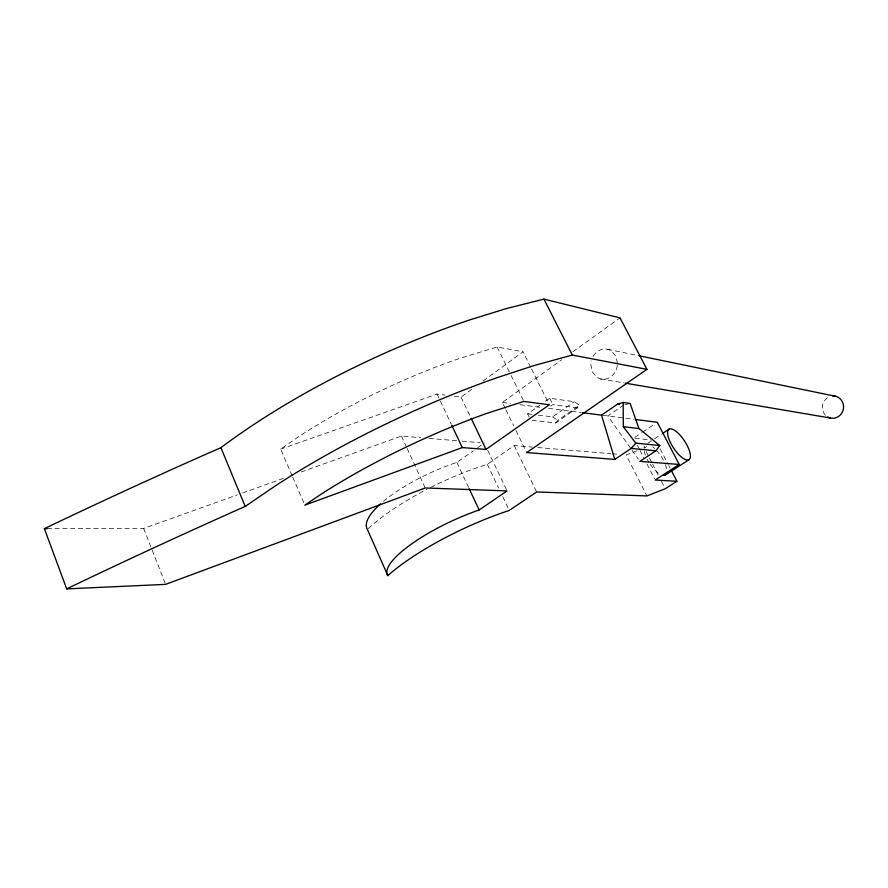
<?xml version="1.0" encoding="UTF-8"?>
<svg xmlns="http://www.w3.org/2000/svg" width="888" height="888" viewBox="0 0 888 888"><rect width="100%" height="100%" fill="white"/><g stroke="black" fill="none" stroke-linecap="round" stroke-linejoin="round"><path stroke-width="0.67" stroke-dasharray="4.44 3.33" d="M617.238 365.312L617.005 367.41A15.251 13.253 -78.8 0 1 597.358 377.578L592.474 372.072L590.842 364.824A15.251 13.253 -78.8 0 1 591.319 360.894M532.012 420.302L555.677 422.966L577.322 407.903L579.464 405.261L574.303 401.698L549.672 398.257L544.155 402.164M555.677 422.966L557.819 420.335L579.464 405.261M454.379 396.303L461.05 397.158L473.226 388.234M483.183 380.941L523.021 351.77L530.98 367.799M505.316 408.558L502.342 402.442L561.738 359.762M572.949 351.704L620.024 317.882M383.361 501.398A80.331 24.02 -24.8 0 1 456.854 462.415L473.282 450.793M477.666 447.685L484.238 443.034M529.159 417.005L527.616 413.864L539.749 405.283M550.604 406.138L552.824 404.584L577.322 407.903M538.15 415.118L552.636 416.849L574.303 401.698M430.713 487.423A114.175 32.545 -24.9 0 1 487.334 464.324L514.196 445.554L532.156 447.075M292.208 475.857L280.697 449.106L297.447 437.484A247.53 79.398 -24.7 0 1 459.54 358.452L497.125 346.975L523.021 351.77M623.731 405.05L607.847 415.95L631.279 449.195M634.82 437.351L641.558 432.833M642.69 432.079L655.055 423.798M647.896 443.245L653.479 439.527M654.6 438.783L661.305 434.321M644.355 448.029L646.642 446.509M637.062 450.804L626.107 454.978L646.93 495.926M47.153 528.671L143.667 528.427L237.407 494.849M242.613 492.973L284.271 478.055M301.199 471.994L401.443 436.075L420.757 437.695M280.697 449.106L437.051 394.083L445.055 395.105M625.019 404.728L628.859 403.774M429.037 438.395L456.632 440.714M462.16 441.181L480.097 442.69M537.684 447.53L610.911 453.69M612.287 453.812L617.815 454.279M634.987 438.25L650.593 439.893M527.616 413.864L532.878 414.485M502.342 402.442L510.489 403.485M520.002 404.706L541.747 407.481M548.54 408.358L581.152 412.531M602.797 415.295L633.943 419.291M600.543 378.943L623.787 382.894M607.658 349.295L638.872 355.733M552.636 416.849L557.819 420.335M825.385 415.207L823.664 412.842L822.321 407.503A11.189 10.589 -72.1 0 1 829.314 396.836M632.067 450.305L638.317 459.174M660.139 448.84L668.198 464.446M668.819 465.656L670.063 468.054M646.253 451.726L648.795 456.665M649.428 457.897L651.959 462.837M652.591 464.069L658.285 475.18M661.46 481.34L663.991 486.28M637.484 445.51L639.371 449.206M640.004 450.449L643.8 457.842M646.952 464.013L654.534 478.81M549.672 398.257L552.824 404.584M531.59 369.031L549.339 404.784M497.125 346.975L510.489 374.192M511.088 375.435L523.243 400.177M505.905 409.779L513.63 425.685M516.006 430.58L526.706 452.591M514.196 445.554L536.652 491.963M487.745 450.405L506.493 489.677M461.05 397.158L470.551 417.071M487.334 464.324L498.59 488M502.741 496.725L509.268 510.434M437.051 394.083L451.137 423.942M456.854 462.415L468.587 487.445M401.443 436.075L406.549 447.197M407.115 448.429L425.263 487.967M292.763 477.122L304.817 505.15M143.667 528.427L165.601 584.371M617.471 363.214L615.739 355.921L610.866 350.627A15.251 13.253 -78.8 0 0 592.662 357.187M368.287 528.649A114.175 32.545 -24.9 0 1 427.017 489.31M658.308 473.093A18.071 6.76 56.5 0 1 650.205 464.28M648.917 462.282A18.071 6.76 56.5 0 1 647.186 459.207M645.387 455.178A18.071 6.76 56.5 0 1 644.3 451.481M643.978 448.385A18.071 6.76 56.5 0 1 644.444 446.076M652.702 446.886A18.071 6.76 56.5 0 1 654.656 448.529M656.387 450.238A18.071 6.76 56.5 0 1 665.012 463.525M665.401 464.491A18.071 6.76 56.5 0 1 666.877 471.262"/><path stroke-width="1.33" d="M635.32 419.469L657.298 422.288L679.187 464.446L639.882 461.383L655.955 450.782L659.762 445.532L638.949 428.538L630.147 403.452L623.165 402.431L617.504 404.162L601.531 415.129L582.506 412.698M380.541 503.851A80.331 24.02 -24.8 0 0 367.421 529.47L387.845 575.679A81.163 21.689 -24.9 0 1 479.154 509.967L507.081 490.909L425.263 487.967L165.601 584.371L66.678 588.888L44.4 528.671L49.262 526.318A1171.749 226.229 -24.1 0 1 209.157 452.802L220.912 447.674A320.413 103.596 -24.7 0 1 469.308 320.057L506.071 308.647L543.922 299.112L620.024 317.882L646.952 369.341L526.706 452.591L614.774 459.396L631.19 448.451L635.819 443.134L659.762 445.532M485.991 449.428L549.339 404.784L523.853 401.42L486.08 413.63A250.294 71.828 -24.8 0 0 321.911 493.673L304.817 505.15L462.293 447.585L485.991 449.428L471.14 418.315M66.678 588.888L71.606 586.502A1181.773 203.507 -24.3 0 1 233.477 511.61L245.21 506.426L275.58 485.703A324.053 93.751 -24.8 0 1 497.358 377.578L534.343 365.468L572.316 355.056L646.952 369.341M662.426 433.577L669.141 429.126M679.187 464.446L655.155 480.042L676.889 481.263L671.306 470.451M665.323 475.047L689.01 459.673A18.237 6.516 56.5 0 0 678.832 433.866A18.237 6.516 56.5 0 0 669.197 439.76A18.237 6.516 56.5 0 0 689.01 459.673M676.889 481.263L665.256 488.744L646.93 495.926L536.652 491.963L509.268 510.434A115.296 29.36 -25 0 0 387.845 575.679M44.4 528.671L47.153 528.671M631.19 448.451L655.955 450.782M623.165 402.431L623.321 426.706L638.949 428.538M617.504 404.162L619.591 404.462M625.152 383.128L830.158 417.982M638.872 355.733L835.697 396.314M623.321 426.706L635.819 443.134M543.922 299.112L572.316 355.056M451.726 425.186L462.293 447.585M469.175 488.7L479.154 509.967M220.912 447.674L245.21 506.426M601.531 415.129L614.774 459.396M666.477 473.615A18.071 6.76 56.5 0 1 663.491 475.446M827.605 416.949A11.189 10.589 -72.1 0 0 843.256 409.723C844.399 405.05 842.501 399.8 838.272 397.336A11.189 10.589 -72.1 0 0 832.944 396.037"/></g></svg>
